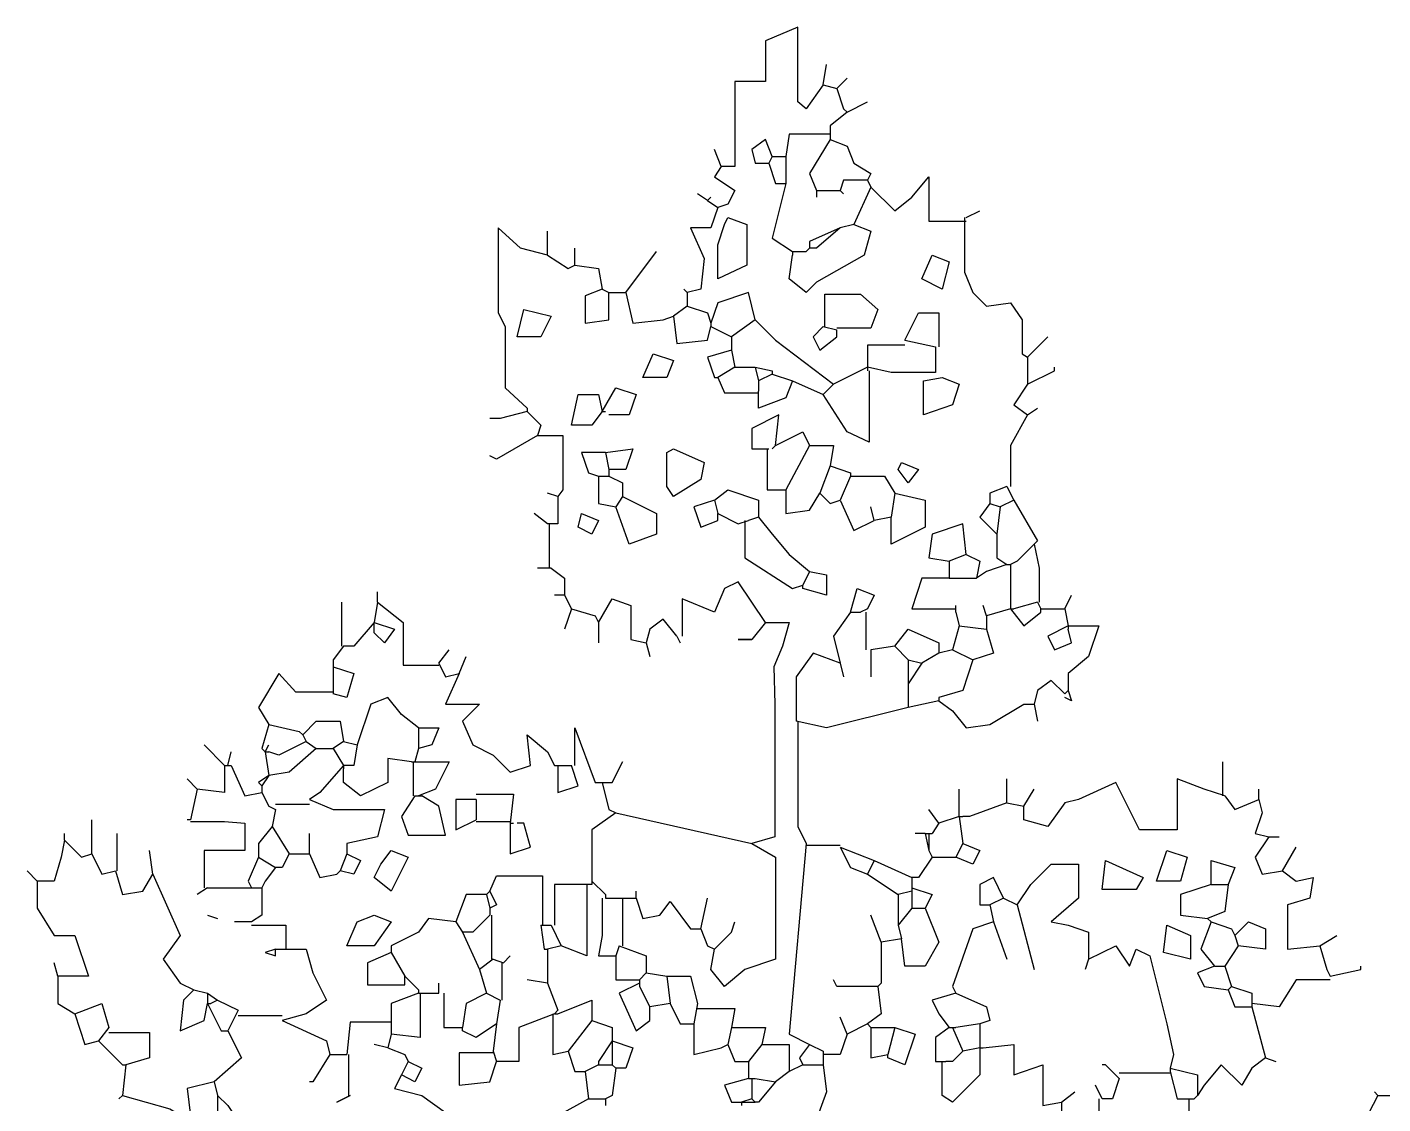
# Model space of a CAD drawing. Header units: metres. Extents: x -3.5 to 3.6, y -0.1 to 12.6.
# Drawn here: x -1.798 to 1.238, y 10.23 to 12.642 of the extents above; entities that cross this region are included whole.
import ezdxf

# ---------------------------------------------------------------- set-up
doc = ezdxf.new("R2010")
doc.units = ezdxf.units.M
doc.header["$LTSCALE"] = 0.2

msp = doc.modelspace()

# ---------------------------------------------------------------- linework, layer by layer
at = {"linetype": 'Continuous', "flags": 128}
for points in [[(-0.0152, 12.512), (-0.0533, 12.4587), (-0.0724, 12.4739), (-0.0724, 12.6416), (-0.1448, 12.6111), (-0.1448, 12.5197), (-0.2134, 12.5197), (-0.2134, 12.3292), (-0.2438, 12.3292)], [(-0.0152, 12.512), (-0.0076, 12.5578)], [(-0.0152, 12.512), (0.0152, 12.5044)], [(0.0152, 12.5044), (0.0381, 12.5273)], [(0.0152, 12.5044), (0.0305, 12.4587), (0.0381, 12.4511)], [(0.0381, 12.4511), (0, 12.4206), (0, 12.413)], [(0.0381, 12.4511), (0.0838, 12.4739)], [(-0.1295, 12.352), (-0.1448, 12.3901), (-0.1753, 12.3673), (-0.1676, 12.3368), (-0.1372, 12.3368)], [(0, 12.4016), (-0.0914, 12.4016), (-0.0991, 12.352)], [(0, 12.3901), (-0.0457, 12.3139), (-0.0305, 12.2758)], [(0, 12.413), (0, 12.3901)], [(0, 12.3901), (0.0381, 12.3749), (0.0533, 12.3368), (0.0914, 12.3139), (0.0838, 12.2987)], [(-0.2438, 12.3292), (-0.2591, 12.3673)], [(-0.2438, 12.3292), (-0.2591, 12.3063), (-0.2134, 12.2758), (-0.2286, 12.2453), (-0.2515, 12.2377)], [(-0.1295, 12.352), (-0.1372, 12.3368)], [(-0.1372, 12.3368), (-0.1219, 12.2911), (-0.0991, 12.2911)], [(-0.1295, 12.352), (-0.0991, 12.352)], [(-0.0991, 12.352), (-0.0991, 12.2911)], [(0.0838, 12.2987), (0.0305, 12.2987), (0.0229, 12.2758)], [(0.0838, 12.2987), (0.0914, 12.2834)], [(0.0914, 12.2834), (0.1448, 12.2301), (0.1829, 12.2606), (0.221, 12.3063), (0.221, 12.2072), (0.3048, 12.2072)], [(-0.2743, 12.253), (-0.2972, 12.2682)], [(-0.0991, 12.2911), (-0.1295, 12.1691), (-0.0838, 12.1387)], [(-0.0305, 12.2758), (-0.0305, 12.2606)], [(-0.0305, 12.2758), (0.0229, 12.2758)], [(0.0229, 12.2758), (0.0305, 12.2682)], [(0.0914, 12.2834), (0.0533, 12.1996)], [(-0.2515, 12.2377), (-0.2667, 12.192), (-0.3124, 12.192), (-0.2819, 12.1234), (-0.2896, 12.0548), (-0.32, 12.0472)], [(-0.2743, 12.253), (-0.2667, 12.2606)], [(-0.2743, 12.253), (-0.2515, 12.2377)], [(-0.2286, 12.2149), (-0.1867, 12.1996), (-0.1867, 12.1082), (-0.2515, 12.0777), (-0.2515, 12.1539), (-0.2362, 12.1996), (-0.2286, 12.2149)], [(0.301, 12.2149), (0.301, 12.0929), (0.32, 12.0472), (0.3505, 12.0167), (0.4039, 12.0244), (0.4305, 11.9863), (0.4305, 11.9101), (0.442, 11.9024)], [(0.3048, 12.2149), (0.3353, 12.2301)], [(-0.6325, 12.131), (-0.6934, 12.1463), (-0.743, 12.192), (-0.743, 12.0015), (-0.7277, 11.971), (-0.7277, 11.8339), (-0.6782, 11.7881), (-0.6782, 11.7805)], [(-0.6325, 12.131), (-0.6325, 12.1844)], [(0.0533, 12.1996), (0.0914, 12.1844), (0.0762, 12.131), (-0.0305, 12.0701), (-0.0533, 12.0472), (-0.0914, 12.0777), (-0.0838, 12.131)], [(0.0229, 12.192), (-0.0457, 12.1615), (-0.0457, 12.1463)], [(0.0229, 12.192), (-0.0305, 12.1463), (-0.0457, 12.1463)], [(0.0533, 12.1996), (0.0229, 12.192)], [(-0.6325, 12.131), (-0.5867, 12.1006), (-0.5715, 12.1082)], [(-0.5715, 12.1082), (-0.5715, 12.1463)], [(-0.4572, 12.0472), (-0.3886, 12.1387)], [(-0.0838, 12.1387), (-0.0838, 12.131)], [(-0.0838, 12.1387), (-0.0533, 12.1387)], [(-0.0838, 12.1387), (-0.0533, 12.1387)], [(-0.0457, 12.1463), (-0.0533, 12.1387)], [(0.2286, 12.131), (0.2667, 12.1158), (0.2515, 12.0548), (0.2057, 12.0777), (0.2286, 12.131)], [(-0.5715, 12.1082), (-0.5182, 12.1006), (-0.5105, 12.0548)], [(-0.5105, 12.0548), (-0.5486, 12.0396), (-0.5486, 11.9786), (-0.4953, 11.9863), (-0.4953, 12.0472)], [(-0.5105, 12.0548), (-0.4953, 12.0472)], [(-0.4953, 12.0472), (-0.4572, 12.0472)], [(-0.4572, 12.0472), (-0.442, 11.9786), (-0.3734, 11.9863), (-0.3505, 11.9939)], [(-0.32, 12.0472), (-0.3277, 12.0548)], [(-0.32, 12.0472), (-0.32, 12.0167)], [(-0.1676, 11.9863), (-0.1829, 12.0472), (-0.2515, 12.0244), (-0.2667, 11.9786)], [(-0.0114, 11.971), (-0.0114, 12.0434), (0.0686, 12.0434), (0.1067, 12.0091), (0.0914, 11.9672), (0.0152, 11.9672)], [(-0.6858, 12.0091), (-0.6248, 11.9939), (-0.6477, 11.9482), (-0.701, 11.9482), (-0.6858, 12.0091)], [(-0.32, 12.0167), (-0.3505, 11.9939)], [(-0.32, 12.0167), (-0.2743, 12.0015), (-0.2667, 11.9786)], [(0.1676, 11.9405), (0.1981, 12.0015), (0.2438, 12.0015), (0.2438, 11.9253)], [(-0.3505, 11.9939), (-0.3429, 11.9329), (-0.2743, 11.9405), (-0.2667, 11.971)], [(-0.2667, 11.9786), (-0.2667, 11.971)], [(-0.2667, 11.971), (-0.221, 11.9482)], [(-0.1676, 11.9863), (-0.221, 11.9482)], [(-0.1676, 11.9863), (-0.1219, 11.9405), (0.0076, 11.8415)], [(-0.0152, 11.971), (-0.0381, 11.9482), (-0.0229, 11.9177), (0.0152, 11.9482), (0.0152, 11.9634)], [(-0.0152, 11.971), (0.0152, 11.9634)], [(-0.221, 11.9482), (-0.221, 11.9177)], [(0.1676, 11.9405), (0.2362, 11.9253)], [(0.442, 11.9024), (0.4877, 11.9482)], [(-0.3962, 11.9101), (-0.3505, 11.8948), (-0.3658, 11.8567), (-0.4191, 11.8567), (-0.3962, 11.9101)], [(-0.221, 11.9177), (-0.2743, 11.9024), (-0.2591, 11.8567), (-0.2515, 11.8567)], [(-0.221, 11.9177), (-0.2134, 11.8796)], [(0.1676, 11.9291), (0.0838, 11.9291), (0.0838, 11.8796)], [(0.2362, 11.9253), (0.2362, 11.8682), (0.1372, 11.8682), (0.0838, 11.8796)], [(-0.2134, 11.8796), (-0.2515, 11.8567)], [(-0.2134, 11.8796), (-0.1676, 11.8796)], [(-0.1676, 11.8796), (-0.1295, 11.872), (-0.1295, 11.8643)], [(-0.1676, 11.8796), (-0.16, 11.8491)], [(0.0838, 11.8796), (0.0076, 11.8415)], [(0.0838, 11.8796), (0.0838, 11.872)], [(0.442, 11.9024), (0.442, 11.8415)], [(0.442, 11.8415), (0.5029, 11.872), (0.5029, 11.8796)], [(-0.2515, 11.8567), (-0.2362, 11.8224), (-0.16, 11.8224)], [(-0.1295, 11.8643), (-0.16, 11.8491)], [(-0.16, 11.8491), (-0.16, 11.8262)], [(-0.0838, 11.8491), (-0.0991, 11.811), (-0.16, 11.7881), (-0.16, 11.8262)], [(-0.1295, 11.8643), (-0.0838, 11.8491)], [(-0.0838, 11.8491), (-0.0152, 11.8186)], [(0.0876, 11.872), (0.0876, 11.7119), (0.0381, 11.7348), (-0.0152, 11.8186)], [(0.2515, 11.8567), (0.2896, 11.8415), (0.2743, 11.7958), (0.2096, 11.7729), (0.2096, 11.8491), (0.2515, 11.8567)], [(-0.5105, 11.7805), (-0.5334, 11.75), (-0.5791, 11.75), (-0.5639, 11.8186), (-0.5182, 11.8186), (-0.5105, 11.7805)], [(-0.5105, 11.7805), (-0.4801, 11.8339), (-0.4343, 11.8186), (-0.4496, 11.7729), (-0.4953, 11.7729)], [(0.0076, 11.8415), (-0.0152, 11.8186)], [(0.442, 11.8415), (0.4115, 11.7958), (0.442, 11.7729)], [(0.442, 11.7729), (0.4648, 11.7881)], [(-0.6782, 11.7805), (-0.7391, 11.7653), (-0.762, 11.7653)], [(-0.6782, 11.7805), (-0.6477, 11.75), (-0.6553, 11.7272)], [(-0.5105, 11.7805), (-0.5029, 11.7805)], [(-0.1219, 11.7043), (-0.1143, 11.7729), (-0.1753, 11.7424), (-0.1753, 11.6967), (-0.1372, 11.6967)], [(0.442, 11.7729), (0.4039, 11.7043), (0.4039, 11.6129)], [(-0.6553, 11.7272), (-0.7468, 11.6738), (-0.762, 11.6815)], [(-0.6553, 11.7272), (-0.5982, 11.7272), (-0.5982, 11.6053), (-0.6096, 11.59)], [(-0.1219, 11.7043), (-0.061, 11.7348), (-0.0457, 11.7043)], [(-0.5029, 11.6891), (-0.442, 11.6967), (-0.4572, 11.651), (-0.4953, 11.651)], [(-0.3505, 11.6967), (-0.2819, 11.6662), (-0.2896, 11.6281), (-0.3505, 11.59), (-0.3658, 11.6129), (-0.3658, 11.6891), (-0.3505, 11.6967)], [(-0.141, 11.6967), (-0.141, 11.6053), (-0.0991, 11.6053)], [(-0.1219, 11.7043), (-0.1295, 11.6967)], [(-0.0457, 11.7043), (-0.0991, 11.6053)], [(-0.0457, 11.7043), (0.0076, 11.7043), (0, 11.6586)], [(-0.5029, 11.6891), (-0.5563, 11.6891), (-0.541, 11.6434), (-0.5182, 11.6357)], [(-0.5029, 11.6891), (-0.4953, 11.651)], [(0.16, 11.6662), (0.1981, 11.651), (0.1753, 11.6205), (0.1524, 11.651), (0.16, 11.6662)], [(-0.5182, 11.6357), (-0.4953, 11.6357)], [(-0.5182, 11.6357), (-0.5182, 11.5748), (-0.4801, 11.5672)], [(-0.4953, 11.651), (-0.4953, 11.6357)], [(-0.4953, 11.6357), (-0.4648, 11.6205), (-0.4648, 11.59)], [(0, 11.6586), (-0.0229, 11.5976)], [(0, 11.6586), (0.0457, 11.6434), (0.0457, 11.6357)], [(0.0457, 11.6357), (0.0229, 11.5824)], [(0.0457, 11.6357), (0.1219, 11.6357), (0.1448, 11.5976)], [(-0.2591, 11.5824), (-0.2286, 11.6053), (-0.16, 11.5824), (-0.16, 11.5443)], [(-0.0991, 11.6053), (-0.0991, 11.5519), (-0.0457, 11.5595), (-0.0229, 11.5976)], [(0.3962, 11.6129), (0.3581, 11.5976), (0.3581, 11.5748)], [(0.3962, 11.6129), (0.4115, 11.5824)], [(-0.6096, 11.59), (-0.6325, 11.5976)], [(-0.6096, 11.59), (-0.6096, 11.5291), (-0.6325, 11.5291)], [(-0.4648, 11.59), (-0.3886, 11.5519), (-0.3886, 11.5062), (-0.4496, 11.4833), (-0.4801, 11.5672)], [(-0.4648, 11.59), (-0.4801, 11.5672)], [(-0.2591, 11.5824), (-0.3048, 11.5672), (-0.2896, 11.5214), (-0.2515, 11.5367), (-0.2515, 11.5519)], [(-0.2591, 11.5824), (-0.2515, 11.5519)], [(-0.0229, 11.5976), (0, 11.5748), (0.0229, 11.5824)], [(0.0229, 11.5824), (0.0533, 11.5138), (0.0991, 11.5367)], [(0.1448, 11.5976), (0.2134, 11.5824), (0.2134, 11.5214), (0.1372, 11.4833), (0.1372, 11.5443)], [(0.1448, 11.5976), (0.1372, 11.5443)], [(0.3581, 11.5748), (0.3353, 11.5443), (0.3734, 11.5062)], [(0.3581, 11.5748), (0.381, 11.5672)], [(0.4115, 11.5824), (0.381, 11.5672)], [(0.4115, 11.5824), (0.4648, 11.491), (0.4572, 11.4833)], [(-0.6325, 11.5291), (-0.6629, 11.5519)], [(-0.5563, 11.5519), (-0.5182, 11.5367), (-0.5334, 11.5062), (-0.5639, 11.5214), (-0.5563, 11.5519)], [(-0.2515, 11.5519), (-0.2057, 11.5291), (-0.1829, 11.5367)], [(-0.16, 11.5443), (-0.1829, 11.5367)], [(-0.16, 11.5443), (-0.1295, 11.5062), (-0.0914, 11.4605), (-0.0457, 11.4224)], [(0.0991, 11.5367), (0.0914, 11.5672)], [(0.1372, 11.5443), (0.0991, 11.5367)], [(0.381, 11.5672), (0.3734, 11.5062)], [(-0.6287, 11.5291), (-0.6287, 11.43)], [(-0.1905, 11.5367), (-0.1905, 11.4529), (-0.0838, 11.3843), (-0.061, 11.3919)], [(0.3048, 11.4605), (0.2972, 11.5291), (0.2286, 11.5062), (0.221, 11.4529), (0.2667, 11.4452)], [(0.3734, 11.5062), (0.3734, 11.4529), (0.3962, 11.4376)], [(0.4572, 11.4833), (0.4191, 11.4452), (0.4039, 11.4376)], [(0.4572, 11.4833), (0.4686, 11.43), (0.4686, 11.3538)], [(0.3048, 11.4605), (0.2667, 11.4452)], [(0.3048, 11.4605), (0.3353, 11.4452), (0.3277, 11.4071)], [(-0.6248, 11.43), (-0.6553, 11.43)], [(-0.6248, 11.43), (-0.5944, 11.4071), (-0.5944, 11.369)], [(-0.0457, 11.4224), (-0.061, 11.3919)], [(-0.0457, 11.4224), (-0.0076, 11.4148), (-0.0076, 11.369), (-0.061, 11.3843), (-0.061, 11.3919)], [(0.2667, 11.4452), (0.2667, 11.4071)], [(0.3962, 11.4376), (0.3505, 11.4224), (0.3277, 11.4071)], [(0.3962, 11.4376), (0.4039, 11.4376)], [(0.4039, 11.4376), (0.4039, 11.3386)], [(-0.1448, 11.3081), (-0.2057, 11.3995), (-0.2362, 11.3843), (-0.2591, 11.3309), (-0.3315, 11.3614), (-0.3315, 11.2776)], [(0.2667, 11.4071), (0.2057, 11.4071), (0.1829, 11.3386), (0.2819, 11.3386)], [(0.2667, 11.4071), (0.3277, 11.4071)], [(-1.0135, 11.3538), (-1.0135, 11.3767)], [(-0.5944, 11.369), (-0.6172, 11.369)], [(-0.5944, 11.369), (-0.5791, 11.3386)], [(-0.5182, 11.3081), (-0.4877, 11.3614), (-0.4458, 11.3462), (-0.4458, 11.27), (-0.4115, 11.2624)], [(0.0457, 11.3309), (0.061, 11.3843), (0.0991, 11.369), (0.0838, 11.3386), (0.0686, 11.3309)], [(0.5258, 11.3386), (0.541, 11.369)], [(-1.0935, 11.2547), (-1.0935, 11.3538)], [(-1.0135, 11.3538), (-1.0211, 11.3081)], [(-1.0135, 11.3538), (-0.9563, 11.3081), (-0.9563, 11.2128), (-0.8763, 11.2128)], [(-0.5791, 11.3386), (-0.5944, 11.2928)], [(-0.5791, 11.3386), (-0.5258, 11.3233), (-0.5182, 11.3081)], [(0.0457, 11.3309), (0.0076, 11.2776), (0.0229, 11.2166)], [(0.0457, 11.3309), (0.0686, 11.3309)], [(0.08, 11.3309), (0.08, 11.2471)], [(0.2819, 11.3309), (0.2819, 11.3462)], [(0.2819, 11.3309), (0.2896, 11.3005)], [(0.3505, 11.3233), (0.3429, 11.3462)], [(0.4039, 11.3386), (0.3505, 11.3233)], [(0.4039, 11.3386), (0.4115, 11.3386)], [(0.4039, 11.3386), (0.4343, 11.3005), (0.4724, 11.3309), (0.4724, 11.3386)], [(0.4648, 11.3538), (0.4115, 11.3386)], [(0.4648, 11.3538), (0.4724, 11.3386)], [(0.4724, 11.3386), (0.5258, 11.3386)], [(0.5258, 11.3386), (0.5334, 11.3005)], [(-1.0211, 11.3081), (-1.0668, 11.2547), (-1.0897, 11.2547)], [(-1.0211, 11.3081), (-0.9754, 11.2928), (-0.9982, 11.2624), (-1.0211, 11.2852), (-1.0211, 11.3081)], [(-0.5182, 11.3081), (-0.5182, 11.2624)], [(-0.3429, 11.2776), (-0.3734, 11.3157), (-0.4039, 11.2928), (-0.4115, 11.2624)], [(-0.1448, 11.3081), (-0.1753, 11.27)], [(-0.1448, 11.3081), (-0.0914, 11.3081), (-0.1067, 11.2547), (-0.1257, 11.209), (-0.1238, 11.1252), (-0.1238, 10.828), (-0.1753, 10.8128)], [(0.2896, 11.3005), (0.2743, 11.2471)], [(0.2896, 11.3005), (0.3505, 11.2928)], [(0.3505, 11.3233), (0.3505, 11.2928)], [(0.5334, 11.3005), (0.4877, 11.2776), (0.5029, 11.2471), (0.541, 11.2624), (0.5334, 11.2928)], [(0.5334, 11.3005), (0.602, 11.3005), (0.5791, 11.2319), (0.5334, 11.1938), (0.5334, 11.1557)], [(0.5334, 11.3005), (0.5334, 11.2928)], [(-0.3429, 11.2776), (-0.3353, 11.2624)], [(-0.1753, 11.27), (-0.2057, 11.27), (-0.1753, 11.27)], [(0.1448, 11.2547), (0.1753, 11.2928), (0.2438, 11.2624), (0.2438, 11.2395)], [(0.3505, 11.2928), (0.3658, 11.2395), (0.32, 11.2243)], [(-1.0897, 11.2547), (-1.1125, 11.2243), (-1.1125, 11.209)], [(-0.8763, 11.2166), (-0.8534, 11.2471)], [(-0.4115, 11.2624), (-0.4039, 11.2319)], [(0.0229, 11.2166), (-0.0381, 11.2395), (-0.0762, 11.1862), (-0.0762, 11.1023), (-0.0762, 11.0871)], [(0.1448, 11.2547), (0.0914, 11.2471)], [(0.0914, 11.2471), (0.0914, 11.1862)], [(0.1448, 11.2547), (0.1753, 11.2243)], [(0.2438, 11.2395), (0.2057, 11.2166)], [(0.2743, 11.2471), (0.2438, 11.2395)], [(0.2743, 11.2471), (0.32, 11.2243)], [(-1.1125, 11.209), (-1.0668, 11.1938), (-1.082, 11.1404), (-1.1125, 11.1481)], [(-1.1125, 11.209), (-1.1125, 11.1481)], [(-0.8763, 11.2166), (-0.8611, 11.1862), (-0.8306, 11.1938)], [(-0.8306, 11.1938), (-0.8153, 11.2319)], [(0.0229, 11.2166), (0.0305, 11.1862)], [(0.1753, 11.2243), (0.2057, 11.2166)], [(0.1753, 11.2243), (0.1753, 11.1709)], [(0.2057, 11.2166), (0.1753, 11.1709)], [(0.32, 11.2243), (0.2972, 11.1557), (0.2438, 11.1404), (0.2438, 11.1328)], [(-1.1125, 11.1519), (-1.1963, 11.1519), (-1.2344, 11.1938), (-1.2802, 11.1176), (-1.2573, 11.0795)], [(-0.8306, 11.1938), (-0.8611, 11.1252), (-0.7849, 11.1252), (-0.823, 11.0871), (-0.8001, 11.0338), (-0.7544, 11.0109), (-0.7163, 10.9728), (-0.6706, 10.988), (-0.6782, 11.0566), (-0.6325, 11.0185), (-0.6172, 10.988), (-0.6096, 10.988)], [(0.5258, 11.1481), (0.4953, 11.1785), (0.4648, 11.1557), (0.4572, 11.1252)], [(0.1753, 11.1709), (0.1753, 11.1176)], [(0.5334, 11.1557), (0.5258, 11.1481)], [(0.5334, 11.1557), (0.541, 11.1328), (0.5258, 11.1404)], [(-0.922, 11.0719), (-0.9601, 11.1023), (-0.9906, 11.1404), (-1.0287, 11.1252), (-1.0592, 11.0338)], [(0.1753, 11.1176), (-0.0076, 11.0719), (-0.0762, 11.0871)], [(0.2438, 11.1328), (0.1753, 11.1176)], [(0.2438, 11.1328), (0.2743, 11.11), (0.3048, 11.0719), (0.3581, 11.0795), (0.4343, 11.1252), (0.4572, 11.1252)], [(0.4572, 11.1252), (0.4648, 11.0871)], [(-1.1811, 11.0566), (-1.1506, 11.0871), (-1.0973, 11.0871), (-1.0897, 11.0414)], [(-0.0724, 11.0871), (-0.0724, 10.8509), (-0.0533, 10.8128)], [(-1.2573, 11.0795), (-1.2725, 11.0261), (-1.2649, 11.0185)], [(-1.2573, 11.0795), (-1.1887, 11.0642), (-1.1811, 11.0566)], [(-1.1811, 11.0566), (-1.1735, 11.0414)], [(-0.922, 11.0719), (-0.922, 11.0261)], [(-0.922, 11.0719), (-0.8763, 11.0719), (-0.8915, 11.0338), (-0.922, 11.0261)], [(-0.5715, 10.988), (-0.5715, 11.0719), (-0.5258, 10.9499), (-0.5105, 10.9499)], [(-1.3564, 10.988), (-1.4021, 11.0338)], [(-1.2649, 11.0185), (-1.2573, 11.0338)], [(-1.1735, 11.0414), (-1.2344, 11.0109), (-1.2573, 11.0185)], [(-1.1506, 11.0261), (-1.2116, 10.9728), (-1.2573, 10.9652)], [(-1.1735, 11.0414), (-1.1506, 11.0261)], [(-1.1506, 11.0261), (-1.1125, 11.0261)], [(-1.0897, 11.0414), (-1.1125, 11.0261)], [(-1.1125, 11.0261), (-1.0897, 10.988)], [(-1.0897, 11.0414), (-1.0592, 11.0338)], [(-1.0592, 11.0338), (-1.0668, 10.988), (-1.0897, 10.988)], [(-0.922, 11.0261), (-0.9296, 10.9957)], [(-1.3487, 10.988), (-1.3411, 11.0185)], [(-1.2649, 11.0185), (-1.2573, 11.0185)], [(-1.2649, 11.0185), (-1.2573, 10.9652)], [(-0.9373, 10.9957), (-0.9906, 11.0033), (-0.9906, 10.9499), (-1.0516, 10.9195), (-1.0897, 10.9499), (-1.0897, 10.9804)], [(-0.9373, 10.9957), (-0.9296, 10.9957)], [(-0.9335, 10.9957), (-0.9335, 10.9195)], [(-0.9296, 10.9957), (-0.922, 10.9957)], [(-0.922, 10.9957), (-0.8534, 10.9957), (-0.8839, 10.9347), (-0.922, 10.9195)], [(-0.4877, 10.9499), (-0.4648, 10.9957), (-0.4877, 10.9499)], [(0.8801, 10.9195), (0.8801, 10.9957)], [(-1.3564, 10.988), (-1.3564, 10.9271), (-1.4173, 10.9347)], [(-1.3564, 10.988), (-1.3487, 10.988)], [(-1.3487, 10.988), (-1.3411, 10.988)], [(-1.3411, 10.988), (-1.3106, 10.9195), (-1.2725, 10.9271)], [(-1.2573, 10.9652), (-1.2802, 10.9499), (-1.2725, 10.9423)], [(-1.2573, 10.9652), (-1.2725, 10.9423)], [(-1.0897, 10.988), (-1.143, 10.9271), (-1.1659, 10.9118)], [(-1.0897, 10.988), (-1.0897, 10.9804)], [(-0.6096, 10.988), (-0.5791, 10.988)], [(-0.6096, 10.988), (-0.6096, 10.9271), (-0.5639, 10.9423), (-0.5791, 10.988)], [(-1.4173, 10.9347), (-1.4402, 10.9576)], [(-1.4173, 10.9347), (-1.4326, 10.8661)], [(-1.2725, 10.9423), (-1.2725, 10.9271)], [(-0.5105, 10.9499), (-0.4877, 10.9499)], [(-0.5105, 10.9499), (-0.4953, 10.889), (-0.4801, 10.8814)], [(0.2896, 10.8737), (0.2896, 10.9347)], [(0.3962, 10.9042), (0.3962, 10.9576)], [(0.8839, 10.9195), (0.8382, 10.9347), (0.7772, 10.9576), (0.7772, 10.8433), (0.6934, 10.8433), (0.6401, 10.9499), (0.5563, 10.9118), (0.5258, 10.9042), (0.4877, 10.8509), (0.4343, 10.8661), (0.4343, 10.8966)], [(0.4343, 10.8966), (0.4572, 10.9347)], [(0.9601, 10.9118), (0.9601, 10.9347)], [(-1.2725, 10.9271), (-1.2573, 10.8966), (-1.2421, 10.889)], [(-1.1659, 10.9118), (-1.1125, 10.889), (-0.9982, 10.889), (-1.0135, 10.828), (-1.082, 10.8128), (-1.082, 10.7899)], [(-0.9296, 10.9195), (-0.9601, 10.8737), (-0.9449, 10.8318), (-0.8611, 10.8318), (-0.8763, 10.8966), (-0.9144, 10.9195)], [(-0.9296, 10.9195), (-0.922, 10.9195)], [(-0.922, 10.9195), (-0.9144, 10.9195)], [(-0.7925, 10.9118), (-0.8382, 10.9118), (-0.8382, 10.8433), (-0.7925, 10.8661)], [(-0.7925, 10.9233), (-0.7087, 10.9233), (-0.7163, 10.8585)], [(-0.7925, 10.9118), (-0.7925, 10.8661)], [(0.3962, 10.9042), (0.3124, 10.8737), (0.2972, 10.8737)], [(0.3962, 10.9042), (0.4343, 10.8966)], [(0.8839, 10.9195), (0.9068, 10.889), (0.9601, 10.9118)], [(0.9601, 10.9118), (0.9677, 10.8814), (0.9525, 10.8356), (0.983, 10.828)], [(-1.2421, 10.889), (-1.2497, 10.8509)], [(-1.1659, 10.9004), (-1.2421, 10.9004)], [(-0.4801, 10.8814), (-0.5334, 10.8433), (-0.5334, 10.729)], [(-0.4801, 10.8814), (-0.1753, 10.8128)], [(0.2438, 10.8585), (0.221, 10.889)], [(0.2896, 10.8737), (0.2438, 10.8585)], [(0.2896, 10.8737), (0.2972, 10.8737)], [(0.2896, 10.8737), (0.2972, 10.8128)], [(-1.6535, 10.7899), (-1.6535, 10.8661)], [(-1.4326, 10.8661), (-1.4402, 10.8661)], [(-1.4326, 10.8623), (-1.3564, 10.8623), (-1.3106, 10.8585), (-1.3106, 10.7975), (-1.4021, 10.7975), (-1.4021, 10.7137)], [(-1.2497, 10.8509), (-1.2802, 10.8128), (-1.2802, 10.7823)], [(-1.2497, 10.8509), (-1.2116, 10.7899)], [(-0.7925, 10.8623), (-0.7163, 10.8623)], [(-0.7163, 10.8585), (-0.7087, 10.8585)], [(-0.7163, 10.8585), (-0.7163, 10.7899), (-0.6706, 10.8052), (-0.6858, 10.8585), (-0.701, 10.8585)], [(0.2438, 10.8585), (0.2286, 10.8356)], [(-1.7145, 10.8204), (-1.7221, 10.7823), (-1.7374, 10.729), (-1.7755, 10.729)], [(-1.7145, 10.8204), (-1.7145, 10.8356)], [(-1.7145, 10.8204), (-1.6764, 10.7823), (-1.6535, 10.7899)], [(-1.5964, 10.7518), (-1.5964, 10.8356)], [(-1.1659, 10.7899), (-1.1659, 10.8356)], [(-0.1753, 10.8128), (-0.1219, 10.7823), (-0.1219, 10.5537), (-0.1905, 10.5308), (-0.2362, 10.4927), (-0.2667, 10.5308), (-0.2591, 10.5766)], [(-0.0533, 10.8128), (-0.0914, 10.3861), (-0.0457, 10.3632)], [(0.2134, 10.8356), (0.1905, 10.8356)], [(0.2134, 10.8356), (0.221, 10.8356)], [(0.2134, 10.8356), (0.221, 10.7975)], [(0.221, 10.8356), (0.2286, 10.8356)], [(0.221, 10.8356), (0.221, 10.7975)], [(0.2972, 10.8128), (0.3353, 10.7975), (0.32, 10.7671), (0.2819, 10.7823)], [(0.2972, 10.8128), (0.2819, 10.7823)], [(0.983, 10.828), (0.9525, 10.7823), (0.9677, 10.7442), (1.0135, 10.7518)], [(0.983, 10.828), (1.0058, 10.828)], [(-1.6535, 10.7899), (-1.6307, 10.7442), (-1.6002, 10.7518)], [(-1.5164, 10.7442), (-1.524, 10.7975)], [(-1.2802, 10.7823), (-1.303, 10.729), (-1.2954, 10.7137)], [(-1.2802, 10.7823), (-1.2421, 10.7594)], [(-1.2116, 10.7899), (-1.2268, 10.7594), (-1.2421, 10.7594)], [(-1.2116, 10.7899), (-1.1659, 10.7899)], [(-1.1659, 10.7899), (-1.143, 10.7366), (-1.1049, 10.7442), (-1.0973, 10.7518)], [(-1.082, 10.7899), (-1.0516, 10.7747), (-1.0668, 10.7442), (-1.0973, 10.7518)], [(-1.082, 10.7899), (-1.0973, 10.7518)], [(-0.983, 10.7975), (-0.9449, 10.7823), (-0.983, 10.7061), (-1.0211, 10.7366), (-1.0058, 10.7671), (-0.983, 10.7975)], [(-0.0533, 10.809), (0.0229, 10.809)], [(0.0229, 10.8052), (0.0991, 10.7747)], [(0.0229, 10.8052), (0.0457, 10.7594), (0.0838, 10.7442)], [(0.2286, 10.7823), (0.1981, 10.7366), (0.1829, 10.7366)], [(0.221, 10.7975), (0.2286, 10.7823)], [(0.2286, 10.7823), (0.2819, 10.7823)], [(0.7544, 10.7975), (0.8001, 10.7823), (0.7849, 10.729), (0.7315, 10.729), (0.7544, 10.7975)], [(1.0135, 10.7518), (1.0439, 10.8052)], [(-1.7755, 10.729), (-1.7983, 10.7518)], [(-1.6002, 10.7518), (-1.585, 10.6985), (-1.5392, 10.7061), (-1.5164, 10.7442)], [(-1.2421, 10.7594), (-1.2649, 10.729), (-1.2725, 10.7137)], [(0.0991, 10.7747), (0.0838, 10.7442)], [(0.0991, 10.7747), (0.1829, 10.7366)], [(0.4191, 10.6756), (0.4496, 10.7213), (0.4953, 10.7671), (0.5563, 10.7671), (0.5563, 10.6909), (0.4953, 10.6375), (0.5334, 10.6299), (0.5791, 10.6147), (0.5791, 10.5537)], [(0.6172, 10.7747), (0.701, 10.7366), (0.6858, 10.7099), (0.6096, 10.7099), (0.6172, 10.7747)], [(0.8534, 10.7213), (0.8534, 10.7747), (0.9068, 10.7594), (0.8915, 10.7213)], [(1.0135, 10.7518), (1.0439, 10.729), (1.082, 10.7366), (1.0744, 10.6909), (1.0249, 10.6756), (1.0249, 10.5766), (1.0973, 10.5842)], [(-1.7755, 10.729), (-1.7755, 10.668), (-1.7374, 10.607), (-1.6916, 10.607), (-1.6612, 10.5156), (-1.7297, 10.5156)], [(-1.5164, 10.7442), (-1.4554, 10.607), (-1.4935, 10.5537), (-1.4554, 10.5004), (-1.4249, 10.4851)], [(-0.762, 10.7061), (-0.7468, 10.7404), (-0.6439, 10.7404), (-0.6439, 10.6299)], [(-0.5334, 10.7213), (-0.6172, 10.7213), (-0.6172, 10.6299)], [(-0.5448, 10.7213), (-0.5448, 10.5613), (-0.602, 10.5842)], [(-0.5334, 10.729), (-0.5334, 10.7213)], [(-0.5334, 10.729), (-0.5029, 10.6985), (-0.5029, 10.6909)], [(0.0838, 10.7442), (0.1524, 10.6985)], [(0.1829, 10.7366), (0.1829, 10.7137)], [(0.3886, 10.6909), (0.3658, 10.7366), (0.3353, 10.7213), (0.3353, 10.6756), (0.3581, 10.6756)], [(0.8534, 10.7213), (0.7849, 10.6985), (0.7849, 10.6528), (0.8458, 10.6451)], [(0.8915, 10.7213), (0.8839, 10.6604), (0.8458, 10.6451)], [(0.8534, 10.7213), (0.8915, 10.7213)], [(-1.3945, 10.7137), (-1.4173, 10.6985)], [(-1.3945, 10.7137), (-1.2954, 10.7137)], [(-1.2954, 10.7137), (-1.2725, 10.7137)], [(-1.2725, 10.7137), (-1.2725, 10.6528), (-1.2954, 10.6375)], [(-0.7696, 10.6985), (-0.8153, 10.6985), (-0.8382, 10.6375)], [(-0.762, 10.7061), (-0.7696, 10.6985)], [(-0.7696, 10.6985), (-0.762, 10.668)], [(-0.762, 10.7061), (-0.7468, 10.6756), (-0.762, 10.668)], [(-0.5105, 10.6909), (-0.5105, 10.607), (-0.5182, 10.5613), (-0.4801, 10.5613)], [(-0.5029, 10.6909), (-0.4572, 10.6909)], [(-0.4648, 10.6909), (-0.4648, 10.5842)], [(-0.4572, 10.6909), (-0.4343, 10.6909)], [(-0.4343, 10.6909), (-0.4343, 10.7061)], [(-0.4343, 10.6909), (-0.4191, 10.6451), (-0.381, 10.6528), (-0.3581, 10.6832), (-0.3124, 10.6223), (-0.2896, 10.6223)], [(-0.2896, 10.6223), (-0.2743, 10.6909)], [(0.1829, 10.7061), (0.1524, 10.6985)], [(0.1524, 10.6985), (0.1524, 10.6299)], [(0.1829, 10.7137), (0.2286, 10.6985), (0.2134, 10.668)], [(0.1829, 10.7137), (0.1829, 10.7061)], [(0.1829, 10.7061), (0.1829, 10.6985)], [(0.1829, 10.6985), (0.1829, 10.668)], [(0.3886, 10.6909), (0.3581, 10.6756)], [(0.3886, 10.6909), (0.4191, 10.6756)], [(-0.762, 10.668), (-0.762, 10.6528)], [(0.1829, 10.668), (0.1524, 10.6299)], [(0.2134, 10.668), (0.2438, 10.5918), (0.2134, 10.5385), (0.1676, 10.5385), (0.16, 10.5994)], [(0.1829, 10.668), (0.2134, 10.668)], [(0.3581, 10.6756), (0.3658, 10.6375)], [(0.4191, 10.6756), (0.4572, 10.5308)], [(-1.3945, 10.6528), (-1.3716, 10.6451)], [(-1.2954, 10.6375), (-1.3335, 10.6375)], [(-1.2954, 10.6299), (-1.2192, 10.6299), (-1.2192, 10.5766)], [(-1.0211, 10.6528), (-0.983, 10.6375), (-1.0211, 10.5842), (-1.082, 10.5842), (-1.0592, 10.6375), (-1.0211, 10.6528)], [(-0.8382, 10.6375), (-0.8992, 10.6451), (-0.922, 10.6147), (-0.983, 10.5842), (-0.983, 10.5689)], [(-0.8382, 10.6375), (-0.823, 10.6147)], [(-0.762, 10.6528), (-0.8001, 10.6147), (-0.823, 10.6147)], [(-0.7582, 10.6528), (-0.7582, 10.5537)], [(-0.6477, 10.6299), (-0.6248, 10.6299)], [(-0.6477, 10.6299), (-0.6401, 10.5766), (-0.6325, 10.5766)], [(-0.6248, 10.6299), (-0.602, 10.5842)], [(-0.2591, 10.5766), (-0.221, 10.6147), (-0.2134, 10.6375)], [(0.1143, 10.5918), (0.0914, 10.6528)], [(0.1524, 10.6299), (0.16, 10.5994)], [(0.3658, 10.6375), (0.32, 10.6223), (0.2743, 10.4927), (0.2819, 10.4775)], [(0.3658, 10.6375), (0.3962, 10.5537)], [(0.7544, 10.6299), (0.8077, 10.607), (0.8077, 10.5537), (0.7468, 10.5689), (0.7544, 10.6299)], [(0.8534, 10.6375), (0.8306, 10.5766), (0.8611, 10.5385)], [(0.8458, 10.6451), (0.8534, 10.6375)], [(0.8534, 10.6375), (0.8992, 10.6223), (0.9068, 10.607)], [(0.9068, 10.607), (0.9373, 10.6375), (0.9754, 10.6223), (0.9754, 10.5766), (0.9144, 10.5842)], [(-0.823, 10.6147), (-0.7849, 10.5308)], [(-0.2896, 10.6223), (-0.2743, 10.5842), (-0.2591, 10.5766)], [(0.16, 10.5994), (0.1143, 10.5918)], [(0.9068, 10.607), (0.9144, 10.5842)], [(1.0973, 10.5842), (1.1354, 10.607)], [(-1.2421, 10.5766), (-1.2649, 10.5689), (-1.2421, 10.5613), (-1.2421, 10.5766)], [(-1.2421, 10.5766), (-1.2192, 10.5766)], [(-1.2192, 10.5766), (-1.1735, 10.5766), (-1.1582, 10.5232), (-1.1278, 10.4623), (-1.1735, 10.4318), (-1.2268, 10.4165)], [(-0.983, 10.5689), (-1.0363, 10.5461), (-1.0363, 10.4966), (-0.9525, 10.4966), (-0.9525, 10.5156)], [(-0.983, 10.5689), (-0.9525, 10.5156)], [(-0.602, 10.5842), (-0.6325, 10.5766)], [(-0.6325, 10.5766), (-0.6325, 10.5004)], [(-0.4724, 10.5842), (-0.4801, 10.5613)], [(-0.4724, 10.5842), (-0.4115, 10.5613), (-0.4115, 10.5232)], [(0.1143, 10.5918), (0.1143, 10.5004), (0.1067, 10.4927)], [(0.5791, 10.5537), (0.6401, 10.5842), (0.6706, 10.5385), (0.6858, 10.5766), (0.7163, 10.5613), (0.7544, 10.4089), (0.7696, 10.3403), (0.762, 10.3099)], [(0.9144, 10.5842), (0.8839, 10.5385)], [(1.0973, 10.5842), (1.1125, 10.5308), (1.1201, 10.5156)], [(-1.7297, 10.5156), (-1.7374, 10.5461)], [(-0.7544, 10.5537), (-0.7849, 10.5308)], [(-0.7544, 10.5537), (-0.7315, 10.5461)], [(-0.7353, 10.5461), (-0.7353, 10.4623)], [(-0.7315, 10.5461), (-0.7163, 10.5613)], [(-0.4801, 10.5613), (-0.4801, 10.508), (-0.4267, 10.508)], [(0.5791, 10.5537), (0.5715, 10.5308)], [(0.8611, 10.5385), (0.823, 10.5232), (0.8382, 10.4927), (0.8915, 10.4851)], [(0.8611, 10.5385), (0.8839, 10.5385)], [(0.8839, 10.5385), (0.8992, 10.4927)], [(1.1201, 10.5156), (1.1887, 10.5308), (1.1887, 10.5385)], [(-1.7297, 10.5156), (-1.7297, 10.4546), (-1.6916, 10.4318)], [(-0.9525, 10.5156), (-0.922, 10.4851), (-0.922, 10.4775)], [(-0.7849, 10.5308), (-0.7696, 10.4775)], [(-0.6325, 10.5004), (-0.6782, 10.508)], [(-0.4115, 10.5232), (-0.4267, 10.508)], [(-0.4267, 10.508), (-0.4267, 10.5004)], [(-0.4115, 10.5232), (-0.3658, 10.5156)], [(-0.3658, 10.5156), (-0.3581, 10.4546)], [(-0.3658, 10.5156), (-0.3124, 10.5156), (-0.2972, 10.4546)], [(0.1067, 10.4927), (0.0152, 10.4927), (0.0076, 10.508)], [(1.1201, 10.508), (1.0439, 10.508), (1.0058, 10.447), (0.9449, 10.4546)], [(-1.4249, 10.4851), (-1.4478, 10.4623), (-1.4554, 10.3937), (-1.4021, 10.4165), (-1.3945, 10.4546)], [(-1.4249, 10.4851), (-1.3945, 10.4775)], [(-1.3945, 10.4775), (-1.3716, 10.4623)], [(-1.3945, 10.4775), (-1.3945, 10.4546)], [(-0.922, 10.4775), (-0.983, 10.4546), (-0.983, 10.4242)], [(-0.9182, 10.4775), (-0.9182, 10.3784), (-0.983, 10.3861)], [(-0.922, 10.4775), (-0.9144, 10.4775)], [(-0.9144, 10.4775), (-0.8763, 10.4775)], [(-0.8763, 10.4775), (-0.8763, 10.5004)], [(-0.8649, 10.4775), (-0.8649, 10.4013), (-0.823, 10.4013)], [(-0.7696, 10.4775), (-0.8153, 10.4546), (-0.823, 10.4013)], [(-0.7696, 10.4775), (-0.7391, 10.4623)], [(-0.6325, 10.5004), (-0.6096, 10.4394), (-0.6172, 10.4318)], [(-0.4267, 10.5004), (-0.4724, 10.4775), (-0.4343, 10.3937), (-0.4039, 10.4165), (-0.4039, 10.447)], [(-0.4267, 10.5004), (-0.4267, 10.4927)], [(-0.4267, 10.4927), (-0.4039, 10.447)], [(0.1067, 10.4927), (0.1143, 10.4318), (0.0838, 10.4089)], [(0.2819, 10.4775), (0.2286, 10.4623), (0.2438, 10.4318), (0.2667, 10.4013)], [(0.2819, 10.4775), (0.3505, 10.447)], [(0.8992, 10.4927), (0.8915, 10.4851)], [(0.8915, 10.4851), (0.9068, 10.447), (0.9449, 10.447)], [(0.8992, 10.4927), (0.9449, 10.4775), (0.9449, 10.4546)], [(-1.6916, 10.4318), (-1.6307, 10.4546), (-1.6154, 10.4013)], [(-1.3945, 10.4546), (-1.3868, 10.4546)], [(-1.3945, 10.4546), (-1.364, 10.3937), (-1.3487, 10.3937)], [(-1.3716, 10.4623), (-1.3868, 10.4546)], [(-1.3716, 10.4623), (-1.3259, 10.4394)], [(-0.7391, 10.4623), (-0.7468, 10.4089)], [(-0.6096, 10.4318), (-0.5334, 10.4623), (-0.5334, 10.4165)], [(-0.3581, 10.4546), (-0.4039, 10.447)], [(-0.3581, 10.4546), (-0.3353, 10.4089), (-0.3048, 10.4089)], [(-0.2972, 10.4546), (-0.3048, 10.4089)], [(0.3505, 10.447), (0.3581, 10.4165)], [(0.3505, 10.447), (0.3581, 10.4165)], [(0.9449, 10.4546), (0.9449, 10.447)], [(0.9449, 10.447), (0.9754, 10.3327)], [(-1.6916, 10.4318), (-1.6688, 10.3632), (-1.6383, 10.3708)], [(-1.3259, 10.4394), (-1.3487, 10.3937)], [(-1.3259, 10.428), (-1.2268, 10.428)], [(-1.2268, 10.4165), (-1.1278, 10.3708), (-1.1201, 10.3403)], [(-0.983, 10.4242), (-0.983, 10.3861)], [(-0.6172, 10.4318), (-0.6972, 10.4013), (-0.6972, 10.3251), (-0.7468, 10.3251)], [(-0.621, 10.4318), (-0.621, 10.3403), (-0.5867, 10.348)], [(-0.6172, 10.4318), (-0.6096, 10.4318)], [(-0.5334, 10.4165), (-0.5867, 10.348)], [(-0.5334, 10.4165), (-0.4877, 10.4013), (-0.4877, 10.3708)], [(-0.2972, 10.4432), (-0.2134, 10.4432), (-0.221, 10.4013)], [(0.0381, 10.3861), (0.0229, 10.4242)], [(0.3581, 10.4165), (0.3353, 10.4089)], [(-1.6154, 10.4013), (-1.6383, 10.3708)], [(-1.6154, 10.3899), (-1.524, 10.3899), (-1.524, 10.3327), (-1.5773, 10.3175)], [(-1.3487, 10.3937), (-1.3183, 10.3327), (-1.3792, 10.2794)], [(-0.983, 10.4127), (-1.0744, 10.4127), (-1.082, 10.3403)], [(-0.983, 10.3861), (-0.9906, 10.3556)], [(-0.7468, 10.4089), (-0.7925, 10.3784), (-0.823, 10.3937), (-0.823, 10.4013)], [(-0.7468, 10.4089), (-0.7544, 10.348)], [(-0.3048, 10.4089), (-0.3048, 10.3403), (-0.2438, 10.3556), (-0.2286, 10.3632)], [(-0.221, 10.4013), (-0.2286, 10.3632)], [(-0.221, 10.4013), (-0.1448, 10.4013), (-0.1524, 10.3632)], [(0.0381, 10.3861), (0.0229, 10.3403), (-0.0152, 10.3403)], [(0.0838, 10.4089), (0.0381, 10.3861)], [(0.0838, 10.4089), (0.0914, 10.4013)], [(0.0914, 10.4013), (0.0914, 10.3327), (0.1295, 10.3403)], [(0.0914, 10.4013), (0.1448, 10.4013)], [(0.1448, 10.4013), (0.1905, 10.3861), (0.1676, 10.3175), (0.1295, 10.3327), (0.1295, 10.3403)], [(0.1448, 10.4013), (0.1295, 10.3403)], [(0.2667, 10.4013), (0.2362, 10.3784), (0.2362, 10.3251), (0.2591, 10.3251)], [(0.2667, 10.4013), (0.2743, 10.4013)], [(0.2743, 10.4013), (0.2819, 10.4013)], [(0.2743, 10.4013), (0.2972, 10.348)], [(0.3353, 10.4089), (0.2819, 10.4013)], [(0.3353, 10.4089), (0.3353, 10.3556)], [(-1.6383, 10.3708), (-1.585, 10.3175), (-1.5773, 10.3175)], [(-0.9906, 10.3556), (-1.0211, 10.3632)], [(-0.9906, 10.3556), (-0.9525, 10.3403), (-0.9449, 10.3251)], [(-0.4877, 10.3708), (-0.5182, 10.3251), (-0.5182, 10.3175)], [(-0.4877, 10.3708), (-0.442, 10.3556), (-0.4572, 10.3099), (-0.4801, 10.3099)], [(-0.4877, 10.3708), (-0.4877, 10.3632)], [(-0.4877, 10.3632), (-0.4877, 10.3175)], [(-0.2286, 10.3632), (-0.2134, 10.3251), (-0.1829, 10.3251)], [(-0.1524, 10.3632), (-0.1829, 10.3251)], [(-0.1524, 10.3632), (-0.0914, 10.3632), (-0.0914, 10.3022)], [(-0.0457, 10.3632), (-0.0686, 10.3327), (-0.061, 10.3175)], [(-0.0457, 10.3632), (-0.0152, 10.348), (-0.0152, 10.3403)], [(0.3353, 10.3556), (0.3353, 10.2946), (0.2743, 10.2337), (0.2515, 10.2489), (0.2515, 10.3251)], [(0.3353, 10.3556), (0.2972, 10.348)], [(0.3353, 10.3556), (0.3429, 10.3556)], [(0.3429, 10.3556), (0.4115, 10.3632), (0.4115, 10.2946), (0.4763, 10.3175), (0.4763, 10.226), (0.5182, 10.2337)], [(-1.1201, 10.3403), (-1.1582, 10.2794), (-1.1659, 10.2794)], [(-1.1201, 10.3403), (-1.082, 10.3403)], [(-1.0782, 10.3403), (-1.0782, 10.2489)], [(-0.9449, 10.3251), (-0.9144, 10.3099), (-0.9296, 10.2794), (-0.9601, 10.2946)], [(-0.9449, 10.3251), (-0.9601, 10.2946)], [(-0.7544, 10.3442), (-0.8306, 10.3442), (-0.8306, 10.2718), (-0.762, 10.2794), (-0.7468, 10.3251)], [(-0.7544, 10.348), (-0.7468, 10.3251)], [(-0.5867, 10.348), (-0.5715, 10.3022), (-0.5486, 10.3022)], [(-0.1829, 10.3251), (-0.1829, 10.287)], [(-0.0152, 10.3403), (-0.0152, 10.3175)], [(0.2972, 10.348), (0.2743, 10.3251), (0.2591, 10.3251)], [(0.9754, 10.3327), (0.9449, 10.3099), (0.922, 10.2718), (0.8763, 10.3175), (0.8382, 10.2718), (0.823, 10.2489)], [(0.9754, 10.3327), (0.9982, 10.3251)], [(-1.5773, 10.3175), (-1.585, 10.2489)], [(-0.9601, 10.2946), (-0.9754, 10.2641), (-0.9144, 10.2489), (-0.8611, 10.2108)], [(-0.5182, 10.3175), (-0.5486, 10.3022)], [(-0.5486, 10.3022), (-0.541, 10.2413)], [(-0.5182, 10.3175), (-0.4877, 10.3175)], [(-0.4801, 10.3099), (-0.4877, 10.2489), (-0.5029, 10.2413)], [(-0.4877, 10.3175), (-0.4801, 10.3099)], [(-0.0914, 10.3022), (-0.1219, 10.2794)], [(-0.061, 10.3175), (-0.0914, 10.3022)], [(-0.061, 10.3175), (-0.0152, 10.3175)], [(-0.0152, 10.3175), (-0.0076, 10.2565), (-0.0305, 10.1956)], [(0.6477, 10.287), (0.6172, 10.3175), (0.6096, 10.3175)], [(0.762, 10.2984), (0.6477, 10.2984)], [(0.762, 10.3099), (0.823, 10.2946), (0.823, 10.2489)], [(0.762, 10.3099), (0.762, 10.3022)], [(0.762, 10.3022), (0.7772, 10.2413), (0.8153, 10.2413)], [(-1.3792, 10.2794), (-1.4402, 10.2641), (-1.4326, 10.2032)], [(-1.3792, 10.2794), (-1.3716, 10.2489)], [(-0.1829, 10.287), (-0.2362, 10.2718), (-0.221, 10.2337), (-0.1981, 10.2337)], [(-0.1829, 10.287), (-0.1753, 10.287)], [(-0.1753, 10.287), (-0.1676, 10.287)], [(-0.1753, 10.287), (-0.1753, 10.2413)], [(-0.1676, 10.287), (-0.1219, 10.2794)], [(-0.1219, 10.2794), (-0.16, 10.2337), (-0.1676, 10.2337)], [(0.6096, 10.2413), (0.5944, 10.2718)], [(0.6477, 10.287), (0.6325, 10.2413), (0.6096, 10.2413)], [(1.2268, 10.2489), (1.3259, 10.2489), (1.3564, 10.2794), (1.3792, 10.2565), (1.4097, 10.2413), (1.4173, 10.2032), (1.4249, 10.1803), (1.3945, 10.1575), (1.4097, 10.1194), (1.4326, 10.0965), (1.3945, 10.0813), (1.3564, 10.0432), (1.2878, 10.0813), (1.2497, 10.0889), (1.2268, 10.1117), (1.1659, 10.0889), (1.1659, 10.0279)], [(-1.585, 10.2489), (-1.5926, 10.2413)], [(-1.585, 10.2489), (-1.4783, 10.2184), (-1.4402, 10.1956)], [(-1.3716, 10.2489), (-1.3716, 10.2032), (-1.4021, 10.1879)], [(-1.3716, 10.2489), (-1.3487, 10.226), (-1.3183, 10.1803), (-1.3945, 10.1803)], [(-1.0744, 10.2489), (-1.1049, 10.2337), (-1.0744, 10.2489)], [(-0.541, 10.2413), (-0.6096, 10.2032), (-0.6096, 10.1041), (-0.6477, 10.127), (-0.6706, 10.0965)], [(-0.541, 10.2413), (-0.5029, 10.2413)], [(-0.5029, 10.2413), (-0.5029, 10.226)], [(-0.1753, 10.2413), (-0.1981, 10.2337)], [(-0.1981, 10.2337), (-0.1981, 10.226)], [(-0.1981, 10.2337), (-0.1676, 10.2337)], [(-0.1753, 10.2413), (-0.1676, 10.2337)], [(0.5182, 10.2337), (0.5486, 10.2565)], [(0.602, 10.2413), (0.602, 10.1689), (0.5182, 10.1689)], [(0.5182, 10.2337), (0.5182, 10.1727)], [(0.8039, 10.2413), (0.8039, 10.1651)], [(1.2268, 10.2489), (1.1659, 10.1308), (1.082, 10.1308), (1.0592, 10.1575), (1.0135, 10.1956), (0.9525, 10.127), (0.8458, 10.127), (0.8153, 10.1498), (0.8077, 10.1498)], [(0.823, 10.2489), (0.8153, 10.2413)], [(1.2268, 10.2489), (1.2192, 10.2565)]]:
    msp.add_lwpolyline(points, dxfattribs=at)

doc.saveas('drawing.dxf')
